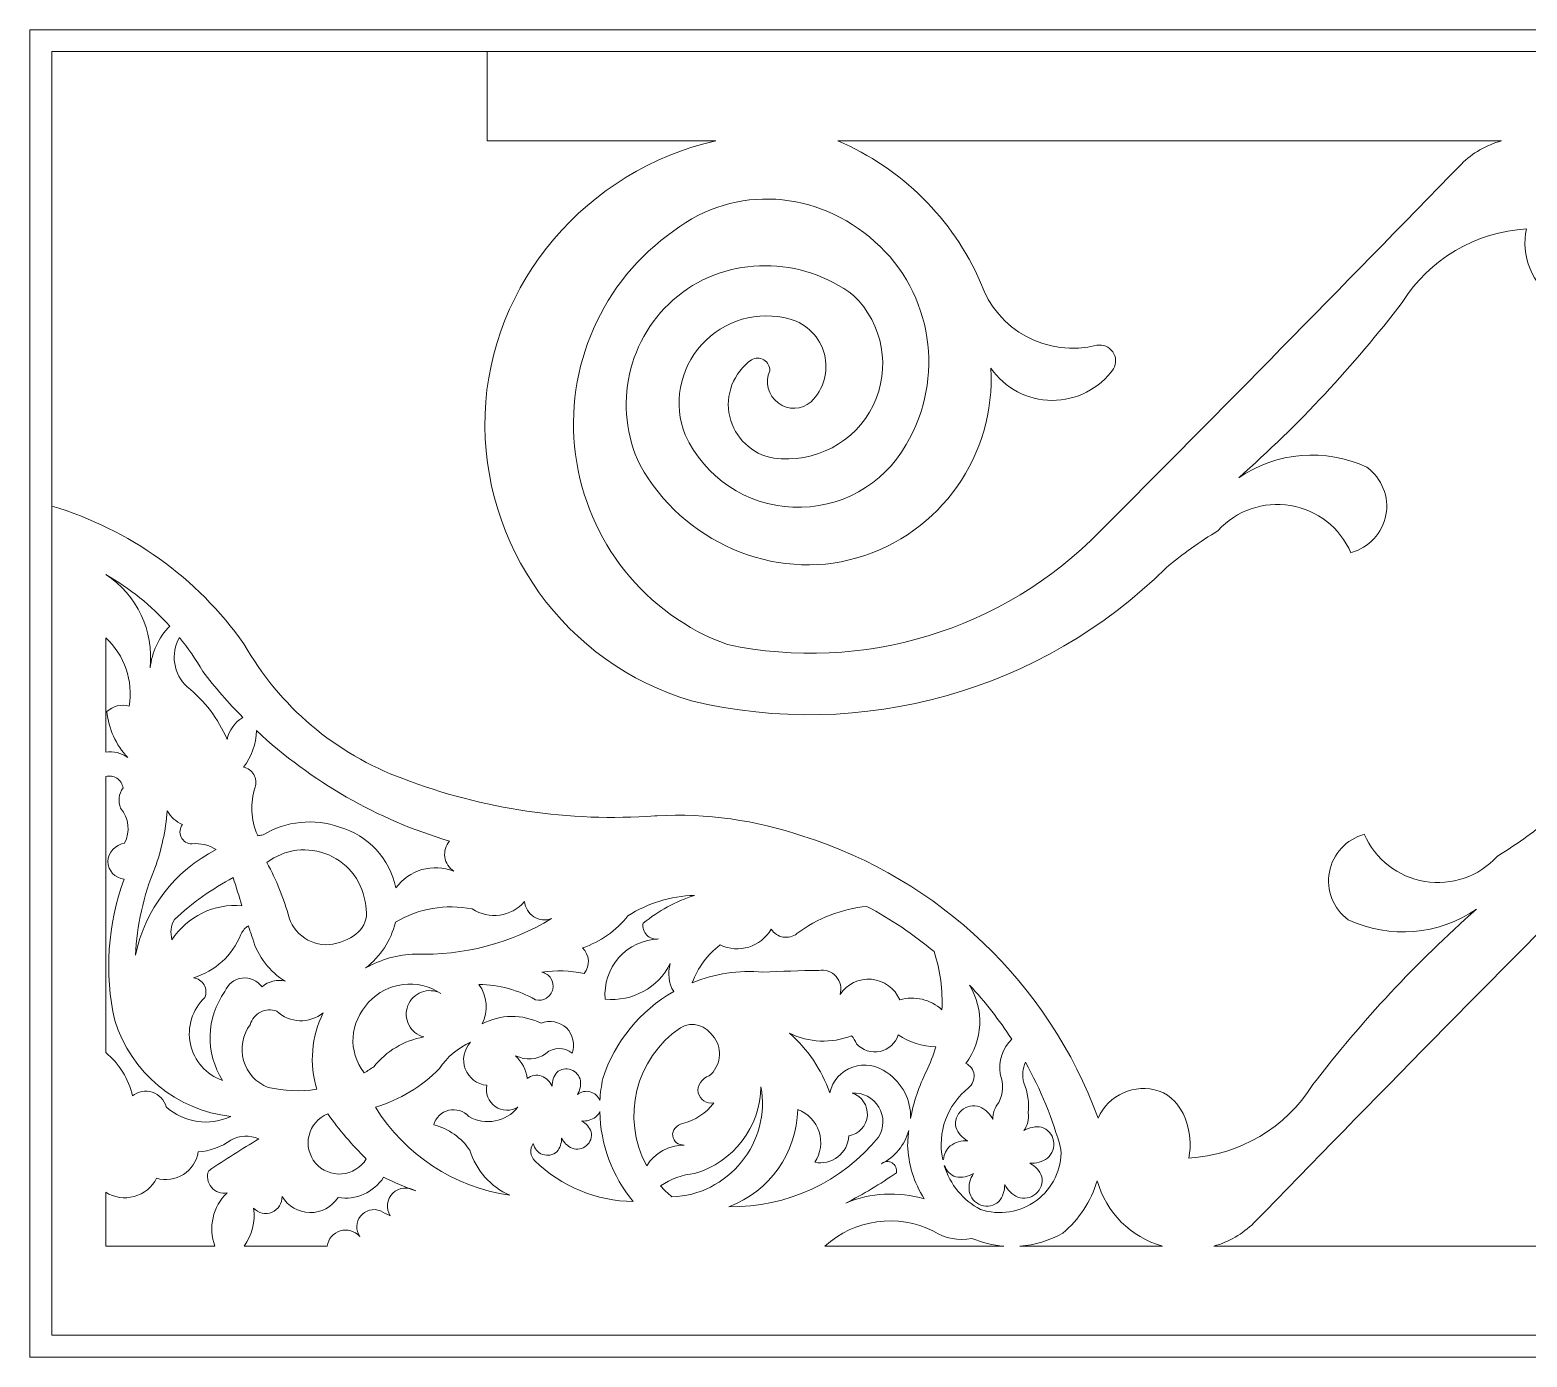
# Model space of a CAD drawing. Header units: millimetres. Extents: x 4867 to 5113, y 1528 to 1787.
# Drawn here: x 4866.6 to 5004.2, y 1527.8 to 1649.8 of the extents above; entities that cross this region are included whole.
import ezdxf

# ---------------------------------------------------------------- set-up
doc = ezdxf.new("R2010")
doc.units = ezdxf.units.MM
doc.header["$MEASUREMENT"] = 0
doc.layers.add('SITARA ALL', color=18, linetype='Continuous', true_color=0x000000)

msp = doc.modelspace()

# ---------------------------------------------------------------- linework, layer by layer
at = {"layer": 'SITARA ALL', "lineweight": 9}
for points, knots in [([(4866.61, 1649.79), (4866.61, 1649.79), (5110.61, 1649.79), (5110.61, 1649.79), (5110.61, 1649.79), (5110.61, 1527.79), (5110.61, 1527.79), (5110.61, 1527.79), (4866.61, 1527.79), (4866.61, 1527.79), (4866.61, 1527.79), (4866.61, 1649.79), (4866.61, 1649.79)], [0, 0, 0, 0, 0.25, 0.25, 0.25, 0.5, 0.5, 0.5, 0.75, 0.75, 0.75, 1, 1, 1, 1]), ([(4868.61, 1647.79), (4868.61, 1647.79), (5108.61, 1647.79), (5108.61, 1647.79), (5108.61, 1647.79), (5108.61, 1529.79), (5108.61, 1529.79), (5108.61, 1529.79), (4868.61, 1529.79), (4868.61, 1529.79), (4868.61, 1529.79), (4868.61, 1647.79), (4868.61, 1647.79)], [0, 0, 0, 0, 0.25, 0.25, 0.25, 0.5, 0.5, 0.5, 0.75, 0.75, 0.75, 1, 1, 1, 1]), ([(5052.99, 1600.02), (5048.45, 1599.79), (5043.9, 1600.43), (5039.6, 1601.89), (5027.02, 1605.85), (5016.99, 1615.43), (5012.46, 1627.81), (5011.51, 1625.66), (5009.08, 1624.59), (5006.85, 1625.33), (5004.62, 1626.08), (5003.59, 1629.2), (5004.13, 1631.49), (4999.45, 1631.23), (4995.19, 1628.71), (4992.71, 1624.74), (4988.24, 1618.89), (4983.2, 1613.49), (4977.68, 1608.62), (4981.16, 1611.01), (4985.65, 1611.37), (4989.47, 1609.58), (4990.84, 1608.57), (4991.52, 1606.87), (4991.21, 1605.2), (4990.9, 1603.53), (4989.63, 1602.18), (4987.99, 1601.73), (4987, 1604.02), (4984.9, 1605.66), (4982.43, 1606.07), (4979.96, 1606.47), (4977.47, 1605.61), (4975.79, 1603.76), (4974.12, 1602.74), (4972.52, 1601.6), (4971.02, 1600.35), (4959.58, 1589), (4943.07, 1584.37), (4927.39, 1588.1), (4915.81, 1591.55), (4908.02, 1602.39), (4908.43, 1614.46), (4908.84, 1626.54), (4917.83, 1636.93), (4929.62, 1639.59), (4929.62, 1639.59), (4908.63, 1639.59), (4908.63, 1639.59), (4908.63, 1639.59), (4908.63, 1647.79), (4908.63, 1647.79), (4908.63, 1647.79), (5108.61, 1647.79), (5108.61, 1647.79), (5108.61, 1647.79), (5108.61, 1571.55), (5108.61, 1571.55), (5101.47, 1573.68), (5095.25, 1578.14), (5090.95, 1584.22), (5087.7, 1589.95), (5082.53, 1594.34), (5076.34, 1596.61), (5068.96, 1599.44), (5061.06, 1600.61), (5053.17, 1600.03), (5053.17, 1600.03), (5052.99, 1600.02), (5052.99, 1600.02)], [0, 0, 0, 0, 0.043478, 0.043478, 0.043478, 0.086957, 0.086957, 0.086957, 0.130435, 0.130435, 0.130435, 0.173913, 0.173913, 0.173913, 0.217391, 0.217391, 0.217391, 0.26087, 0.26087, 0.26087, 0.304348, 0.304348, 0.304348, 0.347826, 0.347826, 0.347826, 0.391304, 0.391304, 0.391304, 0.434783, 0.434783, 0.434783, 0.478261, 0.478261, 0.478261, 0.521739, 0.521739, 0.521739, 0.565217, 0.565217, 0.565217, 0.608696, 0.608696, 0.608696, 0.652174, 0.652174, 0.652174, 0.695652, 0.695652, 0.695652, 0.73913, 0.73913, 0.73913, 0.782609, 0.782609, 0.782609, 0.826087, 0.826087, 0.826087, 0.869565, 0.869565, 0.869565, 0.913043, 0.913043, 0.913043, 0.956522, 0.956522, 0.956522, 1, 1, 1, 1]), ([(4930.7, 1593.28), (4943.14, 1590.66), (4956.06, 1594.59), (4964.94, 1603.7), (4976.08, 1614.87), (4987.15, 1626.13), (4998.14, 1637.46), (4999.17, 1638.47), (5000.44, 1639.2), (5001.82, 1639.59), (5001.82, 1639.59), (4940.86, 1639.59), (4940.86, 1639.59), (4946.72, 1637.07), (4951.41, 1632.42), (4953.97, 1626.58), (4955.47, 1622.15), (4960.13, 1619.63), (4964.66, 1620.8), (4965.22, 1620.89), (4965.78, 1620.66), (4966.11, 1620.2), (4966.44, 1619.74), (4966.46, 1619.12), (4966.18, 1618.63), (4964.88, 1616.8), (4962.77, 1615.72), (4960.53, 1615.73), (4958.29, 1615.74), (4956.18, 1616.85), (4954.9, 1618.69), (4955.38, 1610.72), (4950.27, 1603.47), (4942.6, 1601.25), (4934.93, 1599.02), (4926.53, 1602.79), (4922.67, 1609.78), (4920.09, 1615.14), (4921.52, 1621.57), (4926.14, 1625.32), (4930.75, 1629.08), (4937.57, 1628.99), (4942.29, 1625.38), (4945.02, 1622.75), (4945.75, 1618.68), (4944.1, 1615.27), (4942.45, 1611.87), (4938.7, 1609.92), (4934.95, 1610.43), (4932.95, 1610.77), (4931.36, 1612.27), (4930.91, 1614.25), (4930.45, 1616.22), (4931.26, 1618.29), (4932.91, 1619.46), (4933.27, 1619.66), (4933.7, 1619.66), (4934.04, 1619.45), (4934.39, 1619.25), (4934.6, 1618.87), (4934.59, 1618.46), (4934.12, 1617.42), (4934.44, 1616.18), (4935.37, 1615.49), (4936.3, 1614.81), (4937.52, 1614.83), (4938.38, 1615.6), (4939.55, 1616.73), (4940.02, 1618.39), (4939.61, 1619.97), (4939.21, 1621.54), (4938.01, 1622.77), (4936.45, 1623.2), (4933.51, 1624.03), (4930.36, 1623.11), (4928.32, 1620.84), (4926.28, 1618.58), (4925.69, 1615.38), (4926.83, 1612.55), (4928.61, 1608.65), (4932.44, 1606.08), (4936.72, 1605.91), (4941.01, 1605.73), (4945.01, 1607.92), (4947.11, 1611.66), (4950.75, 1617.76), (4949.56, 1625.59), (4944.26, 1630.32), (4938.96, 1635.05), (4931.44, 1635.64), (4925.79, 1631.33), (4919.18, 1626.7), (4915.69, 1618.78), (4916.74, 1610.77), (4917.79, 1602.77), (4923.11, 1596.05), (4930.7, 1593.28)], [0, 0, 0, 0, 0.03125, 0.03125, 0.03125, 0.0625, 0.0625, 0.0625, 0.09375, 0.09375, 0.09375, 0.125, 0.125, 0.125, 0.15625, 0.15625, 0.15625, 0.1875, 0.1875, 0.1875, 0.21875, 0.21875, 0.21875, 0.25, 0.25, 0.25, 0.28125, 0.28125, 0.28125, 0.3125, 0.3125, 0.3125, 0.34375, 0.34375, 0.34375, 0.375, 0.375, 0.375, 0.40625, 0.40625, 0.40625, 0.4375, 0.4375, 0.4375, 0.46875, 0.46875, 0.46875, 0.5, 0.5, 0.5, 0.53125, 0.53125, 0.53125, 0.5625, 0.5625, 0.5625, 0.59375, 0.59375, 0.59375, 0.625, 0.625, 0.625, 0.65625, 0.65625, 0.65625, 0.6875, 0.6875, 0.6875, 0.71875, 0.71875, 0.71875, 0.75, 0.75, 0.75, 0.78125, 0.78125, 0.78125, 0.8125, 0.8125, 0.8125, 0.84375, 0.84375, 0.84375, 0.875, 0.875, 0.875, 0.90625, 0.90625, 0.90625, 0.9375, 0.9375, 0.9375, 0.96875, 0.96875, 0.96875, 1, 1, 1, 1]), ([(4924.23, 1577.55), (4928.77, 1577.78), (4933.31, 1577.14), (4937.62, 1575.68), (4950.19, 1571.72), (4960.22, 1562.14), (4964.76, 1549.76), (4965.71, 1551.91), (4968.14, 1552.98), (4970.36, 1552.24), (4972.59, 1551.49), (4973.62, 1548.37), (4973.09, 1546.08), (4977.76, 1546.34), (4982.02, 1548.86), (4984.5, 1552.83), (4988.98, 1558.68), (4994.01, 1564.08), (4999.53, 1568.95), (4996.05, 1566.56), (4991.56, 1566.2), (4987.74, 1567.99), (4986.37, 1569), (4985.7, 1570.7), (4986.01, 1572.37), (4986.32, 1574.04), (4987.58, 1575.39), (4989.22, 1575.84), (4990.22, 1573.55), (4992.31, 1571.91), (4994.78, 1571.51), (4997.25, 1571.1), (4999.75, 1571.96), (5001.43, 1573.81), (5003.1, 1574.83), (5004.69, 1575.97), (5006.19, 1577.22), (5017.63, 1588.57), (5034.14, 1593.2), (5049.82, 1589.47), (5061.4, 1586.02), (5069.19, 1575.18), (5068.78, 1563.11), (5068.38, 1551.03), (5059.38, 1540.64), (5047.59, 1537.98), (5047.59, 1537.98), (5068.58, 1537.98), (5068.58, 1537.98), (5068.58, 1537.98), (5068.58, 1529.79), (5068.58, 1529.79), (5068.58, 1529.79), (4868.61, 1529.79), (4868.61, 1529.79), (4868.61, 1529.79), (4868.61, 1606.02), (4868.61, 1606.02), (4875.75, 1603.89), (4881.97, 1599.43), (4886.27, 1593.35), (4889.51, 1587.62), (4894.69, 1583.23), (4900.87, 1580.96), (4908.25, 1578.13), (4916.16, 1576.96), (4924.04, 1577.54), (4924.04, 1577.54), (4924.23, 1577.55), (4924.23, 1577.55)], [0, 0, 0, 0, 0.043478, 0.043478, 0.043478, 0.086957, 0.086957, 0.086957, 0.130435, 0.130435, 0.130435, 0.173913, 0.173913, 0.173913, 0.217391, 0.217391, 0.217391, 0.26087, 0.26087, 0.26087, 0.304348, 0.304348, 0.304348, 0.347826, 0.347826, 0.347826, 0.391304, 0.391304, 0.391304, 0.434783, 0.434783, 0.434783, 0.478261, 0.478261, 0.478261, 0.521739, 0.521739, 0.521739, 0.565217, 0.565217, 0.565217, 0.608696, 0.608696, 0.608696, 0.652174, 0.652174, 0.652174, 0.695652, 0.695652, 0.695652, 0.73913, 0.73913, 0.73913, 0.782609, 0.782609, 0.782609, 0.826087, 0.826087, 0.826087, 0.869565, 0.869565, 0.869565, 0.913043, 0.913043, 0.913043, 0.956522, 0.956522, 0.956522, 1, 1, 1, 1]), ([(4873.57, 1599.73), (4873.57, 1599.73), (4873.57, 1599.71), (4873.57, 1599.71), (4876.44, 1597.85), (4878.02, 1594.53), (4877.65, 1591.13), (4877.81, 1592.58), (4878.44, 1593.93), (4879.45, 1594.99), (4877.75, 1596.87), (4875.76, 1598.47), (4873.57, 1599.73)], [0, 0, 0, 0, 0.25, 0.25, 0.25, 0.5, 0.5, 0.5, 0.75, 0.75, 0.75, 1, 1, 1, 1]), ([(4873.57, 1593.89), (4873.57, 1593.89), (4873.57, 1583.4), (4873.57, 1583.4), (4874.28, 1583.5), (4875, 1583.33), (4875.59, 1582.91), (4874.5, 1584.06), (4873.83, 1585.54), (4873.67, 1587.12), (4874.22, 1587.63), (4874.99, 1587.82), (4875.71, 1587.62), (4876.11, 1589.94), (4875.31, 1592.31), (4873.57, 1593.89)], [0, 0, 0, 0, 0.2, 0.2, 0.2, 0.4, 0.4, 0.4, 0.6, 0.6, 0.6, 0.8, 0.8, 0.8, 1, 1, 1, 1]), ([(4880.34, 1593.94), (4879.5, 1592.45), (4879.79, 1590.56), (4881.06, 1589.4), (4882.67, 1588.12), (4883.92, 1586.46), (4884.72, 1584.56), (4884.91, 1585.41), (4885.43, 1586.14), (4886.17, 1586.59), (4884.85, 1587.92), (4883.62, 1589.33), (4882.48, 1590.82), (4881.85, 1591.91), (4881.14, 1592.96), (4880.34, 1593.94)], [0, 0, 0, 0, 0.2, 0.2, 0.2, 0.4, 0.4, 0.4, 0.6, 0.6, 0.6, 0.8, 0.8, 0.8, 1, 1, 1, 1]), ([(5046.52, 1584.29), (5034.07, 1586.91), (5021.15, 1582.99), (5012.28, 1573.87), (5001.13, 1562.7), (4990.06, 1551.44), (4979.08, 1540.11), (4978.04, 1539.1), (4976.78, 1538.37), (4975.39, 1537.98), (4975.39, 1537.98), (5036.35, 1537.98), (5036.35, 1537.98), (5030.49, 1540.5), (5025.81, 1545.15), (5023.25, 1550.99), (5021.74, 1555.42), (5017.08, 1557.94), (5012.55, 1556.77), (5012, 1556.68), (5011.43, 1556.91), (5011.1, 1557.37), (5010.78, 1557.84), (5010.75, 1558.45), (5011.03, 1558.95), (5012.33, 1560.77), (5014.44, 1561.85), (5016.68, 1561.84), (5018.92, 1561.83), (5021.03, 1560.72), (5022.32, 1558.88), (5021.84, 1566.85), (5026.94, 1574.1), (5034.62, 1576.32), (5042.29, 1578.55), (5050.68, 1574.78), (5054.55, 1567.79), (5057.13, 1562.43), (5055.69, 1556), (5051.08, 1552.25), (5046.46, 1548.49), (5039.64, 1548.58), (5034.92, 1552.19), (5032.2, 1554.82), (5031.47, 1558.89), (5033.12, 1562.3), (5034.76, 1565.7), (5038.52, 1567.65), (5042.27, 1567.14), (5044.26, 1566.8), (5045.86, 1565.3), (5046.31, 1563.32), (5046.76, 1561.35), (5045.95, 1559.28), (5044.3, 1558.11), (5043.95, 1557.91), (5043.52, 1557.91), (5043.17, 1558.12), (5042.82, 1558.32), (5042.61, 1558.7), (5042.62, 1559.11), (5043.1, 1560.15), (5042.77, 1561.39), (5041.85, 1562.08), (5040.92, 1562.76), (5039.69, 1562.74), (5038.83, 1561.97), (5037.67, 1560.84), (5037.2, 1559.18), (5037.6, 1557.6), (5038, 1556.03), (5039.2, 1554.8), (5040.76, 1554.37), (5043.7, 1553.54), (5046.85, 1554.46), (5048.89, 1556.73), (5050.93, 1559), (5051.52, 1562.19), (5050.39, 1565.02), (5048.6, 1568.92), (5044.78, 1571.49), (5040.49, 1571.66), (5036.2, 1571.84), (5032.21, 1569.65), (5030.1, 1565.91), (5026.46, 1559.81), (5027.66, 1551.98), (5032.96, 1547.25), (5038.26, 1542.52), (5045.78, 1541.93), (5051.42, 1546.24), (5058.04, 1550.87), (5061.52, 1558.79), (5060.47, 1566.8), (5059.42, 1574.8), (5054.1, 1581.52), (5046.52, 1584.29)], [0, 0, 0, 0, 0.03125, 0.03125, 0.03125, 0.0625, 0.0625, 0.0625, 0.09375, 0.09375, 0.09375, 0.125, 0.125, 0.125, 0.15625, 0.15625, 0.15625, 0.1875, 0.1875, 0.1875, 0.21875, 0.21875, 0.21875, 0.25, 0.25, 0.25, 0.28125, 0.28125, 0.28125, 0.3125, 0.3125, 0.3125, 0.34375, 0.34375, 0.34375, 0.375, 0.375, 0.375, 0.40625, 0.40625, 0.40625, 0.4375, 0.4375, 0.4375, 0.46875, 0.46875, 0.46875, 0.5, 0.5, 0.5, 0.53125, 0.53125, 0.53125, 0.5625, 0.5625, 0.5625, 0.59375, 0.59375, 0.59375, 0.625, 0.625, 0.625, 0.65625, 0.65625, 0.65625, 0.6875, 0.6875, 0.6875, 0.71875, 0.71875, 0.71875, 0.75, 0.75, 0.75, 0.78125, 0.78125, 0.78125, 0.8125, 0.8125, 0.8125, 0.84375, 0.84375, 0.84375, 0.875, 0.875, 0.875, 0.90625, 0.90625, 0.90625, 0.9375, 0.9375, 0.9375, 0.96875, 0.96875, 0.96875, 1, 1, 1, 1]), ([(4887.43, 1585.37), (4887.4, 1584.15), (4886.98, 1582.97), (4886.23, 1582.01), (4886.63, 1581.93), (4886.98, 1581.68), (4887.18, 1581.33), (4887.39, 1580.98), (4887.43, 1580.55), (4887.31, 1580.16), (4886.82, 1578.73), (4886.9, 1577.17), (4887.51, 1575.79), (4887.51, 1575.79), (4887.55, 1575.71), (4887.55, 1575.71), (4887.55, 1575.71), (4887.6, 1575.72), (4887.6, 1575.72), (4887.75, 1575.74), (4887.89, 1575.77), (4888.03, 1575.79), (4890.14, 1577.07), (4892.72, 1577.33), (4895.04, 1576.51), (4897.68, 1575.76), (4899.68, 1573.6), (4900.23, 1570.91), (4901.45, 1572.58), (4903.64, 1573.21), (4905.56, 1572.45), (4905.11, 1572.74), (4904.81, 1573.21), (4904.73, 1573.74), (4904.66, 1574.27), (4904.81, 1574.81), (4905.16, 1575.22), (4898.54, 1577.18), (4892.47, 1580.66), (4887.43, 1585.37)], [0, 0, 0, 0, 0.076923, 0.076923, 0.076923, 0.153846, 0.153846, 0.153846, 0.230769, 0.230769, 0.230769, 0.307692, 0.307692, 0.307692, 0.384615, 0.384615, 0.384615, 0.461538, 0.461538, 0.461538, 0.538462, 0.538462, 0.538462, 0.615385, 0.615385, 0.615385, 0.692308, 0.692308, 0.692308, 0.769231, 0.769231, 0.769231, 0.846154, 0.846154, 0.846154, 0.923077, 0.923077, 0.923077, 1, 1, 1, 1]), ([(4873.57, 1581.15), (4873.57, 1581.15), (4873.57, 1555.77), (4873.57, 1555.77), (4874.81, 1554.76), (4875.68, 1553.36), (4876.03, 1551.79), (4876.54, 1552.2), (4877.23, 1552.33), (4877.85, 1552.13), (4878.48, 1551.92), (4878.96, 1551.41), (4879.13, 1550.78), (4880.76, 1549.33), (4883.09, 1548.98), (4885.07, 1549.91), (4880.07, 1550.46), (4875.88, 1553.93), (4874.4, 1558.73), (4873.44, 1563.05), (4873.74, 1567.56), (4875.25, 1571.72), (4874.42, 1571.82), (4873.79, 1572.5), (4873.77, 1573.33), (4873.75, 1574.16), (4874.49, 1574.9), (4875.31, 1575.03), (4875.84, 1576.07), (4875.7, 1577.34), (4874.94, 1578.24), (4874.68, 1578.86), (4874.77, 1579.56), (4875.16, 1580.1), (4875.11, 1580.47), (4874.91, 1580.79), (4874.6, 1580.99), (4874.29, 1581.19), (4873.92, 1581.25), (4873.57, 1581.15)], [0, 0, 0, 0, 0.076923, 0.076923, 0.076923, 0.153846, 0.153846, 0.153846, 0.230769, 0.230769, 0.230769, 0.307692, 0.307692, 0.307692, 0.384615, 0.384615, 0.384615, 0.461538, 0.461538, 0.461538, 0.538462, 0.538462, 0.538462, 0.615385, 0.615385, 0.615385, 0.692308, 0.692308, 0.692308, 0.769231, 0.769231, 0.769231, 0.846154, 0.846154, 0.846154, 0.923077, 0.923077, 0.923077, 1, 1, 1, 1]), ([(4879.23, 1577.99), (4879.08, 1576.19), (4878.7, 1574.43), (4878.09, 1572.73), (4877.04, 1570.18), (4876.44, 1567.48), (4876.3, 1564.72), (4877.16, 1568.92), (4879.9, 1572.5), (4883.73, 1574.43), (4883.07, 1574.86), (4882.28, 1575.05), (4881.5, 1574.97), (4881.07, 1574.96), (4880.68, 1575.2), (4880.5, 1575.58), (4880.31, 1575.96), (4880.37, 1576.42), (4880.64, 1576.75), (4880.04, 1576.99), (4879.54, 1577.42), (4879.23, 1577.99)], [0, 0, 0, 0, 0.142857, 0.142857, 0.142857, 0.285714, 0.285714, 0.285714, 0.428571, 0.428571, 0.428571, 0.571429, 0.571429, 0.571429, 0.714286, 0.714286, 0.714286, 0.857143, 0.857143, 0.857143, 1, 1, 1, 1]), ([(4888.38, 1573.24), (4889.26, 1571.64), (4889.94, 1569.93), (4890.42, 1568.17), (4891.02, 1566.35), (4892.95, 1565.32), (4894.8, 1565.82), (4896.65, 1566.33), (4897.86, 1567.42), (4897.46, 1569.29), (4897.26, 1571.34), (4895.96, 1573.13), (4894.07, 1573.95), (4892.18, 1574.76), (4890.01, 1574.5), (4888.38, 1573.24)], [0, 0, 0, 0, 0.2, 0.2, 0.2, 0.4, 0.4, 0.4, 0.6, 0.6, 0.6, 0.8, 0.8, 0.8, 1, 1, 1, 1]), ([(4885.29, 1571.86), (4883.33, 1570.82), (4881.51, 1569.53), (4879.89, 1568.02), (4879.56, 1567.45), (4879.48, 1566.77), (4879.66, 1566.14), (4881.05, 1568.3), (4883.53, 1569.51), (4886.09, 1569.27), (4885.82, 1570.13), (4885.55, 1571), (4885.29, 1571.86)], [0, 0, 0, 0, 0.25, 0.25, 0.25, 0.5, 0.5, 0.5, 0.75, 0.75, 0.75, 1, 1, 1, 1]), ([(4927.66, 1570.23), (4925.49, 1570.16), (4923.39, 1569.51), (4921.56, 1568.35), (4920.48, 1566.98), (4919.02, 1565.95), (4917.37, 1565.4), (4918.05, 1564.78), (4918.12, 1563.74), (4917.52, 1563.05), (4916.25, 1563.32), (4914.94, 1563.36), (4913.66, 1563.16), (4914, 1563.09), (4914.29, 1562.88), (4914.48, 1562.59), (4914.67, 1562.29), (4914.73, 1561.94), (4914.65, 1561.6), (4914.57, 1561.26), (4914.36, 1560.97), (4914.06, 1560.78), (4913.77, 1560.6), (4913.41, 1560.55), (4913.07, 1560.63), (4911.48, 1561.53), (4909.7, 1562.01), (4907.87, 1562.04), (4908.63, 1560.98), (4908.74, 1559.58), (4908.15, 1558.41), (4909.84, 1559.31), (4911.86, 1559.33), (4913.57, 1558.47), (4914.36, 1558.8), (4915.28, 1558.63), (4915.9, 1558.04), (4916.52, 1557.44), (4916.72, 1556.53), (4916.43, 1555.72), (4915.73, 1556.32), (4914.7, 1556.3), (4914.02, 1555.69), (4913.2, 1555.09), (4912.12, 1555.02), (4911.24, 1555.49), (4911.82, 1554.92), (4912.19, 1554.18), (4912.31, 1553.38), (4912.67, 1553.69), (4913.17, 1553.78), (4913.62, 1553.62), (4914.05, 1553.44), (4914.39, 1553.11), (4914.59, 1552.69), (4914.58, 1553.15), (4914.74, 1553.59), (4915.02, 1553.95), (4915.38, 1554.26), (4915.88, 1554.36), (4916.33, 1554.2), (4916.78, 1554.04), (4917.11, 1553.65), (4917.2, 1553.18), (4917.25, 1552.74), (4917.15, 1552.29), (4916.91, 1551.92), (4917.24, 1552.18), (4917.68, 1552.28), (4918.08, 1552.17), (4918.49, 1552.06), (4918.83, 1551.76), (4918.98, 1551.37), (4919.02, 1552.05), (4919.11, 1552.72), (4919.25, 1553.39), (4920.34, 1556.78), (4922.67, 1559.63), (4925.76, 1561.38), (4925.3, 1562.16), (4925.19, 1563.09), (4925.44, 1563.96), (4924.33, 1561.73), (4921.95, 1560.43), (4919.47, 1560.69), (4919.34, 1562.08), (4919.8, 1563.47), (4920.73, 1564.51), (4921.65, 1565.56), (4922.98, 1566.18), (4924.38, 1566.22), (4923.98, 1566.14), (4923.57, 1566.28), (4923.29, 1566.57), (4923, 1566.86), (4922.88, 1567.27), (4922.96, 1567.67), (4924.36, 1568.8), (4925.95, 1569.66), (4927.66, 1570.23)], [0, 0, 0, 0, 0.030303, 0.030303, 0.030303, 0.060606, 0.060606, 0.060606, 0.090909, 0.090909, 0.090909, 0.121212, 0.121212, 0.121212, 0.151515, 0.151515, 0.151515, 0.181818, 0.181818, 0.181818, 0.212121, 0.212121, 0.212121, 0.242424, 0.242424, 0.242424, 0.272727, 0.272727, 0.272727, 0.30303, 0.30303, 0.30303, 0.333333, 0.333333, 0.333333, 0.363636, 0.363636, 0.363636, 0.393939, 0.393939, 0.393939, 0.424242, 0.424242, 0.424242, 0.454545, 0.454545, 0.454545, 0.484848, 0.484848, 0.484848, 0.515152, 0.515152, 0.515152, 0.545455, 0.545455, 0.545455, 0.575758, 0.575758, 0.575758, 0.606061, 0.606061, 0.606061, 0.636364, 0.636364, 0.636364, 0.666667, 0.666667, 0.666667, 0.69697, 0.69697, 0.69697, 0.727273, 0.727273, 0.727273, 0.757576, 0.757576, 0.757576, 0.787879, 0.787879, 0.787879, 0.818182, 0.818182, 0.818182, 0.848485, 0.848485, 0.848485, 0.878788, 0.878788, 0.878788, 0.909091, 0.909091, 0.909091, 0.939394, 0.939394, 0.939394, 0.969697, 0.969697, 0.969697, 1, 1, 1, 1]), ([(4912.05, 1569.65), (4910.84, 1568.26), (4908.79, 1567.98), (4907.24, 1568.98), (4904.82, 1569.47), (4902.3, 1569.03), (4900.19, 1567.75), (4899.79, 1566.08), (4898.82, 1564.6), (4897.45, 1563.56), (4898.85, 1564.35), (4900.42, 1564.78), (4902.02, 1564.82), (4906.42, 1564.68), (4910.77, 1565.81), (4914.54, 1568.09), (4914, 1567.89), (4913.4, 1567.96), (4912.92, 1568.26), (4912.43, 1568.57), (4912.11, 1569.08), (4912.05, 1569.65)], [0, 0, 0, 0, 0.142857, 0.142857, 0.142857, 0.285714, 0.285714, 0.285714, 0.428571, 0.428571, 0.428571, 0.571429, 0.571429, 0.571429, 0.714286, 0.714286, 0.714286, 0.857143, 0.857143, 0.857143, 1, 1, 1, 1]), ([(4943.52, 1569.21), (4941.19, 1568.99), (4938.96, 1568.13), (4937.09, 1566.71), (4936.73, 1566.43), (4936.27, 1566.32), (4935.82, 1566.39), (4935.37, 1566.47), (4934.97, 1566.74), (4934.73, 1567.12), (4933.78, 1565.49), (4931.73, 1564.86), (4930.02, 1565.67), (4928.86, 1564.78), (4927.98, 1563.58), (4927.47, 1562.2), (4929.53, 1563.03), (4931.75, 1563.36), (4933.96, 1563.17), (4935.67, 1563.25), (4937.39, 1563.31), (4939.1, 1563.33), (4939.69, 1563.43), (4940.3, 1563.22), (4940.69, 1562.77), (4941.09, 1562.32), (4941.22, 1561.69), (4941.05, 1561.11), (4941.68, 1562.07), (4942.79, 1562.61), (4943.93, 1562.51), (4945.08, 1562.41), (4946.08, 1561.68), (4946.54, 1560.62), (4947.9, 1561.02), (4949.38, 1560.67), (4950.41, 1559.7), (4950.5, 1561.51), (4950.26, 1563.33), (4949.69, 1565.06), (4947.78, 1566.65), (4945.72, 1568.04), (4943.52, 1569.21)], [0, 0, 0, 0, 0.071429, 0.071429, 0.071429, 0.142857, 0.142857, 0.142857, 0.214286, 0.214286, 0.214286, 0.285714, 0.285714, 0.285714, 0.357143, 0.357143, 0.357143, 0.428571, 0.428571, 0.428571, 0.5, 0.5, 0.5, 0.571429, 0.571429, 0.571429, 0.642857, 0.642857, 0.642857, 0.714286, 0.714286, 0.714286, 0.785714, 0.785714, 0.785714, 0.857143, 0.857143, 0.857143, 0.928571, 0.928571, 0.928571, 1, 1, 1, 1]), ([(4886.02, 1566.69), (4886.02, 1566.69), (4885.99, 1566.62), (4885.99, 1566.62), (4885.22, 1564.7), (4883.61, 1563.24), (4881.63, 1562.65), (4882.04, 1562.6), (4882.4, 1562.36), (4882.61, 1562.01), (4882.82, 1561.65), (4882.84, 1561.22), (4882.68, 1560.84), (4881.52, 1559.74), (4881.02, 1558.12), (4881.35, 1556.56), (4881.69, 1555), (4882.8, 1553.74), (4884.31, 1553.22), (4882.7, 1555.73), (4882.79, 1558.97), (4884.53, 1561.39), (4884.78, 1562.06), (4885.39, 1562.54), (4886.1, 1562.63), (4886.81, 1562.72), (4887.52, 1562.4), (4887.94, 1561.81), (4888.51, 1562.34), (4889.32, 1562.54), (4890.08, 1562.33), (4888.63, 1563.21), (4887.55, 1564.6), (4887.08, 1566.23), (4886.94, 1566.63), (4886.81, 1567.03), (4886.68, 1567.43), (4886.39, 1567.25), (4886.17, 1567), (4886.02, 1566.69)], [0, 0, 0, 0, 0.076923, 0.076923, 0.076923, 0.153846, 0.153846, 0.153846, 0.230769, 0.230769, 0.230769, 0.307692, 0.307692, 0.307692, 0.384615, 0.384615, 0.384615, 0.461538, 0.461538, 0.461538, 0.538462, 0.538462, 0.538462, 0.615385, 0.615385, 0.615385, 0.692308, 0.692308, 0.692308, 0.769231, 0.769231, 0.769231, 0.846154, 0.846154, 0.846154, 0.923077, 0.923077, 0.923077, 1, 1, 1, 1]), ([(4904.35, 1561.22), (4902.24, 1562.61), (4899.44, 1562.26), (4897.73, 1560.4), (4896.02, 1558.54), (4895.77, 1555.9), (4897.33, 1553.92), (4897.63, 1554.09), (4897.92, 1554.28), (4898.21, 1554.47), (4899.36, 1555.91), (4900.98, 1556.88), (4902.79, 1557.21), (4902.19, 1557.37), (4901.69, 1557.77), (4901.42, 1558.32), (4901.14, 1558.87), (4901.11, 1559.51), (4901.33, 1560.09), (4901.55, 1560.66), (4902.01, 1561.11), (4902.58, 1561.33), (4903.16, 1561.55), (4903.8, 1561.51), (4904.35, 1561.22)], [0, 0, 0, 0, 0.125, 0.125, 0.125, 0.25, 0.25, 0.25, 0.375, 0.375, 0.375, 0.5, 0.5, 0.5, 0.625, 0.625, 0.625, 0.75, 0.75, 0.75, 0.875, 0.875, 0.875, 1, 1, 1, 1]), ([(4952.94, 1561.98), (4954.32, 1559.74), (4954.18, 1556.88), (4952.6, 1554.78), (4953.01, 1554.59), (4953.31, 1554.2), (4953.36, 1553.74), (4953.41, 1553.29), (4953.22, 1552.83), (4952.86, 1552.55), (4950.89, 1550.97), (4949.97, 1548.43), (4950.48, 1545.96), (4950.48, 1545.96), (4950.57, 1545.96), (4950.57, 1545.96), (4950.58, 1546.43), (4950.8, 1546.88), (4951.16, 1547.19), (4951.63, 1547.53), (4952.2, 1547.7), (4952.78, 1547.66), (4952.28, 1547.93), (4951.89, 1548.37), (4951.68, 1548.91), (4951.57, 1549.49), (4951.78, 1550.09), (4952.23, 1550.48), (4952.68, 1550.87), (4953.32, 1550.99), (4953.88, 1550.78), (4954.41, 1550.55), (4954.84, 1550.14), (4955.09, 1549.62), (4955.08, 1550.19), (4955.27, 1550.75), (4955.63, 1551.19), (4956.05, 1552), (4956.1, 1552.96), (4955.76, 1553.81), (4955.59, 1554.99), (4955.98, 1556.17), (4956.82, 1557.01), (4955.67, 1558.78), (4954.38, 1560.44), (4952.94, 1561.98)], [0, 0, 0, 0, 0.066667, 0.066667, 0.066667, 0.133333, 0.133333, 0.133333, 0.2, 0.2, 0.2, 0.266667, 0.266667, 0.266667, 0.333333, 0.333333, 0.333333, 0.4, 0.4, 0.4, 0.466667, 0.466667, 0.466667, 0.533333, 0.533333, 0.533333, 0.6, 0.6, 0.6, 0.666667, 0.666667, 0.666667, 0.733333, 0.733333, 0.733333, 0.8, 0.8, 0.8, 0.866667, 0.866667, 0.866667, 0.933333, 0.933333, 0.933333, 1, 1, 1, 1]), ([(4889.28, 1559.58), (4888.8, 1559.76), (4888.26, 1559.74), (4887.79, 1559.5), (4887.33, 1559.26), (4886.99, 1558.85), (4886.85, 1558.34), (4886.14, 1557.4), (4885.91, 1556.18), (4886.24, 1555.05), (4886.56, 1553.92), (4887.39, 1553), (4888.49, 1552.58), (4889.96, 1552.24), (4891.47, 1552.18), (4892.96, 1552.4), (4892.26, 1554.73), (4892.47, 1557.24), (4893.55, 1559.43), (4892.29, 1558.41), (4890.47, 1558.47), (4889.28, 1559.58)], [0, 0, 0, 0, 0.142857, 0.142857, 0.142857, 0.285714, 0.285714, 0.285714, 0.428571, 0.428571, 0.428571, 0.571429, 0.571429, 0.571429, 0.714286, 0.714286, 0.714286, 0.857143, 0.857143, 0.857143, 1, 1, 1, 1]), ([(4926.38, 1558.06), (4922.24, 1555.24), (4920.9, 1549.76), (4923.28, 1545.36), (4924.02, 1546.55), (4925.33, 1547.27), (4926.73, 1547.28), (4926.21, 1547.24), (4925.75, 1547.6), (4925.67, 1548.11), (4925.59, 1548.63), (4926.06, 1549.13), (4926.56, 1549.25), (4927.72, 1549.53), (4928.74, 1550.2), (4929.45, 1551.15), (4928.8, 1551.03), (4928.17, 1551.44), (4928.01, 1552.08), (4927.85, 1552.72), (4928.39, 1553.43), (4929.02, 1553.63), (4930.07, 1554.5), (4930.28, 1556.03), (4929.5, 1557.14), (4928.71, 1558.26), (4927.55, 1558.75), (4926.38, 1558.06)], [0, 0, 0, 0, 0.111111, 0.111111, 0.111111, 0.222222, 0.222222, 0.222222, 0.333333, 0.333333, 0.333333, 0.444444, 0.444444, 0.444444, 0.555556, 0.555556, 0.555556, 0.666667, 0.666667, 0.666667, 0.777778, 0.777778, 0.777778, 0.888889, 0.888889, 0.888889, 1, 1, 1, 1]), ([(4936.39, 1557.56), (4938.08, 1556.09), (4939.35, 1554.2), (4940.1, 1552.08), (4940.35, 1553.18), (4941.15, 1554.07), (4942.21, 1554.45), (4943.28, 1554.82), (4944.47, 1554.62), (4945.36, 1553.93), (4946.76, 1553), (4947.59, 1551.4), (4947.53, 1549.72), (4947.81, 1551.22), (4948.3, 1552.68), (4948.98, 1554.06), (4949.33, 1554.78), (4949.62, 1555.54), (4949.84, 1556.31), (4948.62, 1556.35), (4947.43, 1556.73), (4946.4, 1557.4), (4946.15, 1556.63), (4945.51, 1556.06), (4944.72, 1555.89), (4943.93, 1555.72), (4943.1, 1555.99), (4942.56, 1556.59), (4942.44, 1556.85), (4942.29, 1557.1), (4942.11, 1557.33), (4940.26, 1556.59), (4938.18, 1556.68), (4936.39, 1557.56)], [0, 0, 0, 0, 0.090909, 0.090909, 0.090909, 0.181818, 0.181818, 0.181818, 0.272727, 0.272727, 0.272727, 0.363636, 0.363636, 0.363636, 0.454545, 0.454545, 0.454545, 0.545455, 0.545455, 0.545455, 0.636364, 0.636364, 0.636364, 0.727273, 0.727273, 0.727273, 0.818182, 0.818182, 0.818182, 0.909091, 0.909091, 0.909091, 1, 1, 1, 1]), ([(4907.09, 1556.72), (4905.92, 1556.21), (4904.94, 1555.37), (4904.24, 1554.31), (4902.61, 1552.65), (4900.58, 1551.43), (4898.36, 1550.75), (4901.08, 1546.37), (4905.59, 1543.41), (4910.7, 1542.66), (4908.94, 1543.44), (4907.6, 1544.95), (4907.04, 1546.79), (4906.25, 1547.95), (4905.07, 1548.79), (4903.71, 1549.14), (4903.89, 1549.8), (4904.42, 1550.31), (4905.09, 1550.47), (4905.76, 1550.63), (4906.46, 1550.41), (4906.93, 1549.9), (4908.44, 1549.03), (4910.36, 1549.39), (4911.45, 1550.75), (4910.8, 1550.36), (4909.98, 1550.39), (4909.36, 1550.82), (4908.74, 1551.26), (4908.44, 1552.03), (4908.58, 1552.77), (4907.69, 1552.86), (4906.93, 1553.44), (4906.61, 1554.28), (4906.29, 1555.11), (4906.48, 1556.06), (4907.09, 1556.72)], [0, 0, 0, 0, 0.083333, 0.083333, 0.083333, 0.166667, 0.166667, 0.166667, 0.25, 0.25, 0.25, 0.333333, 0.333333, 0.333333, 0.416667, 0.416667, 0.416667, 0.5, 0.5, 0.5, 0.583333, 0.583333, 0.583333, 0.666667, 0.666667, 0.666667, 0.75, 0.75, 0.75, 0.833333, 0.833333, 0.833333, 0.916667, 0.916667, 0.916667, 1, 1, 1, 1]), ([(4958.08, 1554.91), (4957.82, 1554.31), (4957.77, 1553.63), (4957.94, 1553), (4958.3, 1552.12), (4958.44, 1551.17), (4958.35, 1550.23), (4958.42, 1549.65), (4958.27, 1549.07), (4957.95, 1548.6), (4958.43, 1548.89), (4959.01, 1549.01), (4959.57, 1548.92), (4960.14, 1548.73), (4960.56, 1548.25), (4960.67, 1547.66), (4960.78, 1547.07), (4960.56, 1546.47), (4960.1, 1546.08), (4959.64, 1545.73), (4959.07, 1545.57), (4958.49, 1545.61), (4958.99, 1545.34), (4959.38, 1544.9), (4959.58, 1544.36), (4959.7, 1543.78), (4959.49, 1543.18), (4959.04, 1542.79), (4958.58, 1542.4), (4957.95, 1542.28), (4957.39, 1542.49), (4956.86, 1542.72), (4956.43, 1543.13), (4956.18, 1543.65), (4956.19, 1543.08), (4956, 1542.52), (4955.64, 1542.08), (4955.19, 1541.69), (4954.57, 1541.56), (4954, 1541.76), (4953.44, 1541.96), (4953.02, 1542.45), (4952.92, 1543.04), (4952.85, 1543.62), (4952.99, 1544.2), (4953.32, 1544.67), (4952.83, 1544.38), (4952.26, 1544.26), (4951.69, 1544.35), (4951.21, 1544.52), (4950.83, 1544.9), (4950.66, 1545.38), (4950.66, 1545.38), (4950.63, 1545.38), (4950.63, 1545.38), (4951.15, 1543.65), (4952.35, 1542.19), (4953.95, 1541.36), (4955.7, 1540.77), (4957.63, 1541.08), (4959.1, 1542.18), (4960.58, 1543.29), (4961.42, 1545.03), (4961.35, 1546.88), (4960.59, 1549.68), (4959.49, 1552.38), (4958.08, 1554.91)], [0, 0, 0, 0, 0.045455, 0.045455, 0.045455, 0.090909, 0.090909, 0.090909, 0.136364, 0.136364, 0.136364, 0.181818, 0.181818, 0.181818, 0.227273, 0.227273, 0.227273, 0.272727, 0.272727, 0.272727, 0.318182, 0.318182, 0.318182, 0.363636, 0.363636, 0.363636, 0.409091, 0.409091, 0.409091, 0.454545, 0.454545, 0.454545, 0.5, 0.5, 0.5, 0.545455, 0.545455, 0.545455, 0.590909, 0.590909, 0.590909, 0.636364, 0.636364, 0.636364, 0.681818, 0.681818, 0.681818, 0.727273, 0.727273, 0.727273, 0.772727, 0.772727, 0.772727, 0.818182, 0.818182, 0.818182, 0.863636, 0.863636, 0.863636, 0.909091, 0.909091, 0.909091, 0.954545, 0.954545, 0.954545, 1, 1, 1, 1]), ([(4933.78, 1552.63), (4933.72, 1548.93), (4931.24, 1545.7), (4927.68, 1544.67), (4926.56, 1544.54), (4925.49, 1544.15), (4924.55, 1543.53), (4924.87, 1543.17), (4925.22, 1542.82), (4925.6, 1542.51), (4928.1, 1542.6), (4930.43, 1543.77), (4932, 1545.72), (4933.57, 1547.66), (4934.22, 1550.18), (4933.78, 1552.63)], [0, 0, 0, 0, 0.2, 0.2, 0.2, 0.4, 0.4, 0.4, 0.6, 0.6, 0.6, 0.8, 0.8, 0.8, 1, 1, 1, 1]), ([(4942.16, 1552.05), (4943.05, 1551.76), (4943.62, 1550.91), (4943.56, 1549.98), (4943.5, 1549.05), (4942.77, 1548.28), (4941.86, 1548.12), (4941.82, 1547.36), (4941.45, 1546.65), (4940.85, 1546.19), (4940.25, 1545.72), (4939.47, 1545.54), (4938.73, 1545.69), (4939.28, 1546.52), (4939.42, 1547.55), (4939.12, 1548.5), (4938.81, 1549.45), (4938.09, 1550.2), (4937.16, 1550.54), (4937.08, 1546.55), (4934.57, 1543.01), (4930.84, 1541.6), (4936.16, 1541.52), (4941.23, 1543.88), (4944.59, 1548.01), (4945.12, 1548.85), (4945.12, 1549.92), (4944.61, 1550.77), (4944.09, 1551.62), (4943.16, 1552.12), (4942.16, 1552.05)], [0, 0, 0, 0, 0.1, 0.1, 0.1, 0.2, 0.2, 0.2, 0.3, 0.3, 0.3, 0.4, 0.4, 0.4, 0.5, 0.5, 0.5, 0.6, 0.6, 0.6, 0.7, 0.7, 0.7, 0.8, 0.8, 0.8, 0.9, 0.9, 0.9, 1, 1, 1, 1]), ([(4893.97, 1550.15), (4893.11, 1549.8), (4892.47, 1549.06), (4892.25, 1548.16), (4892.03, 1547.27), (4892.26, 1546.33), (4892.85, 1545.62), (4893.45, 1544.92), (4894.35, 1544.55), (4895.27, 1544.62), (4896.19, 1544.7), (4897.02, 1545.21), (4897.5, 1546), (4896.21, 1547.28), (4895.03, 1548.67), (4893.97, 1550.15)], [0, 0, 0, 0, 0.2, 0.2, 0.2, 0.4, 0.4, 0.4, 0.6, 0.6, 0.6, 0.8, 0.8, 0.8, 1, 1, 1, 1]), ([(4918.97, 1550.35), (4918.89, 1550.16), (4918.76, 1549.99), (4918.6, 1549.86), (4918.23, 1549.58), (4917.77, 1549.45), (4917.31, 1549.49), (4917.71, 1549.26), (4918.02, 1548.91), (4918.19, 1548.49), (4918.28, 1548.02), (4918.11, 1547.54), (4917.75, 1547.22), (4917.39, 1546.91), (4916.88, 1546.82), (4916.43, 1546.98), (4916.01, 1547.17), (4915.66, 1547.5), (4915.46, 1547.92), (4915.47, 1547.46), (4915.32, 1547.01), (4915.03, 1546.66), (4914.67, 1546.34), (4914.17, 1546.25), (4913.72, 1546.41), (4913.27, 1546.56), (4912.94, 1546.96), (4912.86, 1547.43), (4912.51, 1546.93), (4912.57, 1546.25), (4913.01, 1545.83), (4915.43, 1543.47), (4918.67, 1542.13), (4922.05, 1542.08), (4920.12, 1544.41), (4919.03, 1547.33), (4918.97, 1550.35)], [0, 0, 0, 0, 0.083333, 0.083333, 0.083333, 0.166667, 0.166667, 0.166667, 0.25, 0.25, 0.25, 0.333333, 0.333333, 0.333333, 0.416667, 0.416667, 0.416667, 0.5, 0.5, 0.5, 0.583333, 0.583333, 0.583333, 0.666667, 0.666667, 0.666667, 0.75, 0.75, 0.75, 0.833333, 0.833333, 0.833333, 0.916667, 0.916667, 0.916667, 1, 1, 1, 1]), ([(4887.63, 1547.84), (4886.81, 1548.21), (4885.87, 1548.17), (4885.08, 1547.73), (4884.2, 1547.1), (4883.15, 1546.72), (4882.07, 1546.64), (4881.93, 1545.78), (4881.44, 1545.03), (4880.71, 1544.56), (4879.97, 1544.1), (4879.07, 1543.98), (4878.24, 1544.23), (4877.83, 1543.41), (4877.08, 1542.79), (4876.19, 1542.55), (4875.3, 1542.3), (4874.35, 1542.44), (4873.57, 1542.94), (4873.57, 1542.94), (4873.57, 1537.98), (4873.57, 1537.98), (4873.57, 1537.98), (4883.6, 1537.98), (4883.6, 1537.98), (4882.97, 1539.69), (4883.41, 1541.62), (4884.73, 1542.89), (4884.19, 1542.78), (4883.63, 1542.97), (4883.28, 1543.4), (4882.92, 1543.82), (4882.83, 1544.41), (4883.03, 1544.92), (4884.55, 1545.93), (4886.08, 1546.9), (4887.63, 1547.84)], [0, 0, 0, 0, 0.083333, 0.083333, 0.083333, 0.166667, 0.166667, 0.166667, 0.25, 0.25, 0.25, 0.333333, 0.333333, 0.333333, 0.416667, 0.416667, 0.416667, 0.5, 0.5, 0.5, 0.583333, 0.583333, 0.583333, 0.666667, 0.666667, 0.666667, 0.75, 0.75, 0.75, 0.833333, 0.833333, 0.833333, 0.916667, 0.916667, 0.916667, 1, 1, 1, 1]), ([(4947.36, 1548.61), (4947, 1547.28), (4946.09, 1546.17), (4944.85, 1545.55), (4945.13, 1545.79), (4945.52, 1545.83), (4945.83, 1545.64), (4946.14, 1545.46), (4946.3, 1545.09), (4946.23, 1544.73), (4944.75, 1543.69), (4943.19, 1542.75), (4941.57, 1541.94), (4943.86, 1542.89), (4946.41, 1543.03), (4948.79, 1542.34), (4947.84, 1543.82), (4947.31, 1545.53), (4947.26, 1547.28), (4947.27, 1547.73), (4947.31, 1548.17), (4947.36, 1548.61)], [0, 0, 0, 0, 0.142857, 0.142857, 0.142857, 0.285714, 0.285714, 0.285714, 0.428571, 0.428571, 0.428571, 0.571429, 0.571429, 0.571429, 0.714286, 0.714286, 0.714286, 0.857143, 0.857143, 0.857143, 1, 1, 1, 1]), ([(4899.11, 1544.31), (4898.2, 1542.92), (4896.56, 1542.19), (4894.92, 1542.45), (4894.35, 1541.57), (4893.37, 1541.05), (4892.32, 1541.07), (4891.28, 1541.09), (4890.31, 1541.65), (4889.77, 1542.55), (4889.8, 1541.92), (4889.43, 1541.34), (4888.85, 1541.1), (4888.27, 1540.85), (4887.58, 1541.01), (4887.16, 1541.48), (4887.35, 1540.24), (4887.03, 1538.98), (4886.28, 1537.98), (4886.28, 1537.98), (4893.93, 1537.98), (4893.93, 1537.98), (4894.01, 1538.65), (4894.48, 1539.2), (4895.12, 1539.39), (4895.76, 1539.59), (4896.47, 1539.38), (4896.91, 1538.87), (4896.52, 1539.45), (4896.55, 1540.21), (4896.98, 1540.75), (4897.42, 1541.29), (4898.17, 1541.48), (4898.82, 1541.23), (4899.11, 1541.06), (4899.41, 1540.92), (4899.71, 1540.78), (4899.3, 1541.44), (4899.4, 1542.3), (4899.96, 1542.85), (4900.51, 1543.4), (4901.4, 1543.47), (4902.06, 1543.06), (4901.06, 1543.44), (4900.08, 1543.86), (4899.11, 1544.31)], [0, 0, 0, 0, 0.066667, 0.066667, 0.066667, 0.133333, 0.133333, 0.133333, 0.2, 0.2, 0.2, 0.266667, 0.266667, 0.266667, 0.333333, 0.333333, 0.333333, 0.4, 0.4, 0.4, 0.466667, 0.466667, 0.466667, 0.533333, 0.533333, 0.533333, 0.6, 0.6, 0.6, 0.666667, 0.666667, 0.666667, 0.733333, 0.733333, 0.733333, 0.8, 0.8, 0.8, 0.866667, 0.866667, 0.866667, 0.933333, 0.933333, 0.933333, 1, 1, 1, 1]), ([(4964.68, 1543.99), (4964.11, 1542.11), (4963.01, 1540.44), (4961.51, 1539.17), (4960.3, 1538.49), (4958.95, 1538.09), (4957.57, 1537.98), (4957.57, 1537.98), (4970.68, 1537.98), (4970.68, 1537.98), (4967.77, 1538.8), (4965.5, 1541.08), (4964.68, 1543.99)], [0, 0, 0, 0, 0.25, 0.25, 0.25, 0.5, 0.5, 0.5, 0.75, 0.75, 0.75, 1, 1, 1, 1]), ([(4949.65, 1539.36), (4946.35, 1541), (4942.38, 1540.46), (4939.65, 1537.98), (4939.65, 1537.98), (4956.11, 1537.98), (4956.11, 1537.98), (4955.1, 1538.06), (4954.1, 1538.3), (4953.16, 1538.69), (4951.95, 1538.44), (4950.69, 1538.68), (4949.65, 1539.36)], [0, 0, 0, 0, 0.25, 0.25, 0.25, 0.5, 0.5, 0.5, 0.75, 0.75, 0.75, 1, 1, 1, 1])]:
    msp.add_open_spline(points, degree=3, knots=knots, dxfattribs=at)

doc.saveas('drawing.dxf')
